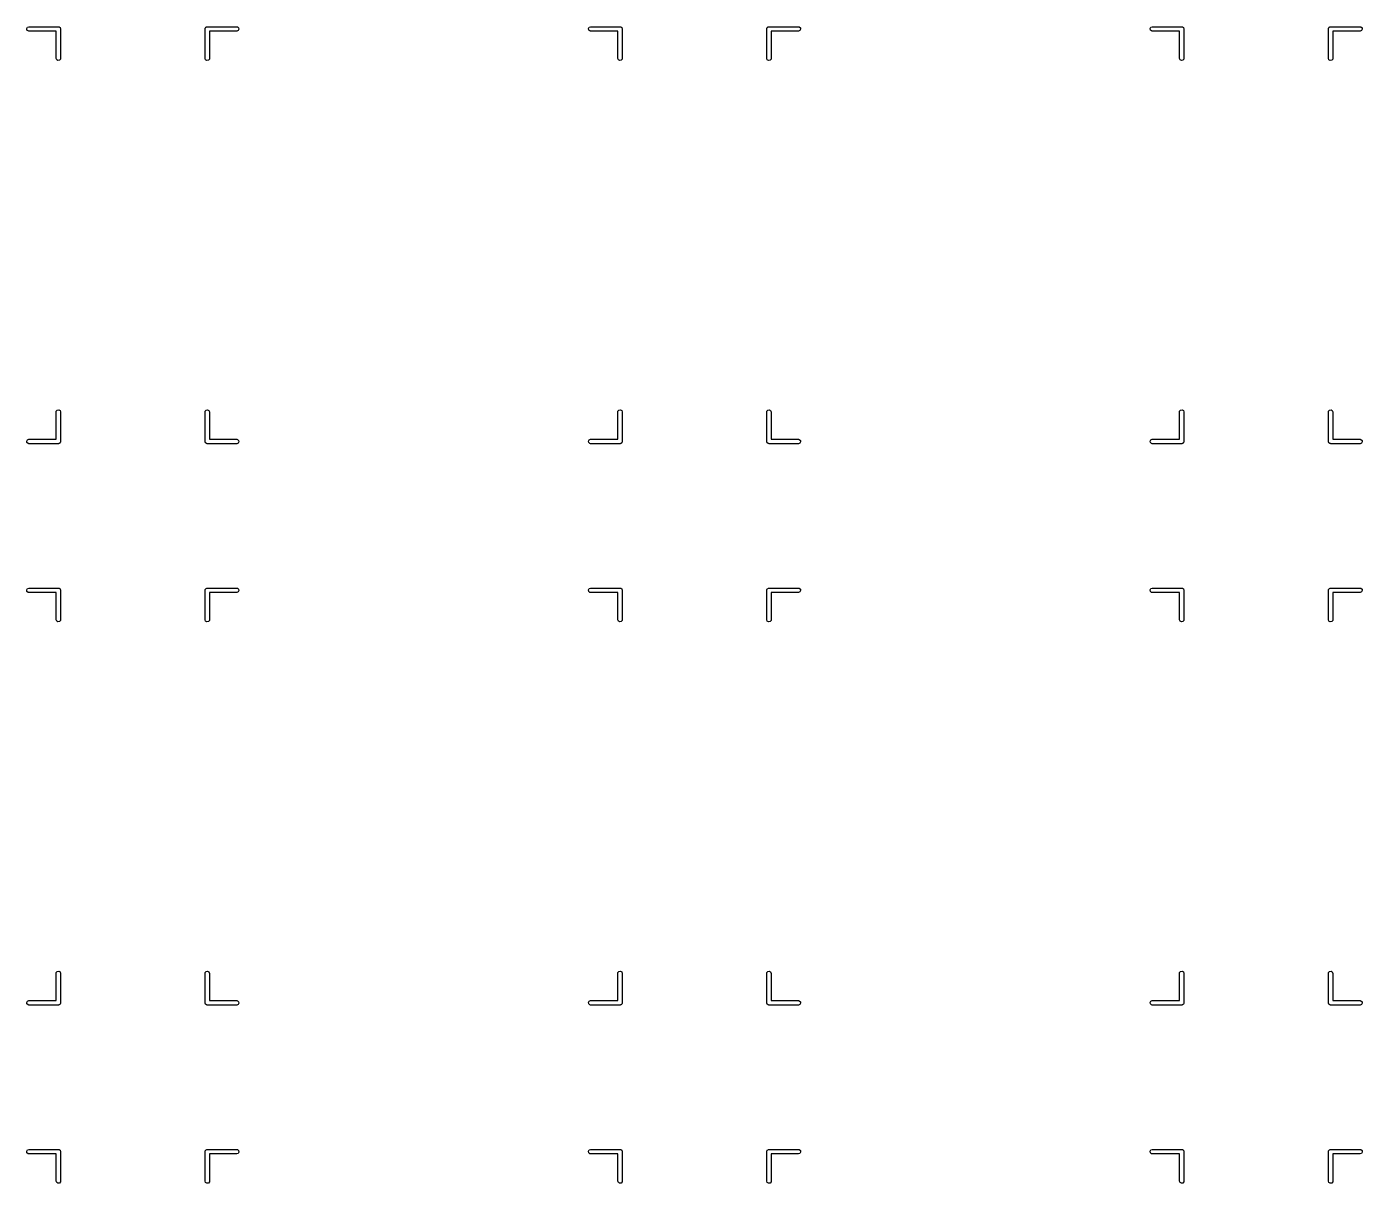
# Model space of a CAD drawing. Extents: x 32 to 256, y -138 to -27.
# Drawn here: x 92.84 to 138.14, y -66.7 to -27.45 of the extents above; entities that cross this region are included whole.
import ezdxf

# ---------------------------------------------------------------- set-up
doc = ezdxf.new("R2010")
doc.units = 0
doc.layers.add('BLACK', color=7, linetype='CONTINUOUS')

msp = doc.modelspace()

# ---------------------------------------------------------------- linework, layer by layer
at = {"layer": 'BLACK', "linetype": 'CONTINUOUS'}
for p, q in [((92.8386, -27.512), (92.8643, -27.4675)), ((92.8475, -27.5625), (92.8386, -27.512)), ((92.8868, -27.5955), (92.8475, -27.5625)), ((92.8643, -27.4675), (92.9125, -27.45)), ((92.9125, -27.6), (92.8868, -27.5955)), ((92.9125, -27.45), (93.9125, -27.45)), ((93.8375, -27.6), (92.9125, -27.6)), ((93.8375, -28.525), (93.8375, -27.6)), ((93.9125, -27.45), (93.9222, -27.4517)), ((93.9222, -27.4517), (93.9255, -27.4511)), ((93.9255, -27.4511), (93.9284, -27.4528)), ((93.9284, -27.4528), (93.9382, -27.4545)), ((93.9382, -27.4545), (93.9531, -27.467)), ((93.9531, -27.467), (93.97, -27.4768)), ((93.97, -27.4768), (93.9723, -27.4831)), ((93.9723, -27.4831), (93.9775, -27.4875)), ((93.9775, -27.4875), (93.9808, -27.5067)), ((93.9808, -27.5067), (93.9875, -27.525)), ((93.9875, -27.525), (93.9875, -28.525)), ((98.8875, -27.525), (98.8892, -27.5153)), ((98.8875, -28.525), (98.8875, -27.525)), ((98.8886, -27.512), (98.8903, -27.5091)), ((98.8892, -27.5153), (98.8886, -27.512)), ((98.8903, -27.5091), (98.892, -27.4993)), ((98.892, -27.4993), (98.9045, -27.4844)), ((98.9045, -27.4844), (98.9143, -27.4675)), ((98.9143, -27.4675), (98.9206, -27.4652)), ((98.9206, -27.4652), (98.925, -27.46)), ((98.925, -27.46), (98.9442, -27.4567)), ((98.9442, -27.4567), (98.9625, -27.45)), ((98.9625, -27.45), (99.9625, -27.45)), ((99.9625, -27.6), (99.0375, -27.6)), ((99.0375, -27.6), (99.0375, -28.525)), ((99.9625, -27.45), (99.9882, -27.4545)), ((100.011, -27.5825), (99.9625, -27.6)), ((99.9882, -27.4545), (100.027, -27.4875)), ((100.036, -27.538), (100.011, -27.5825)), ((100.027, -27.4875), (100.036, -27.538)), ((111.889, -27.512), (111.914, -27.4675)), ((111.898, -27.5625), (111.889, -27.512)), ((111.937, -27.5955), (111.898, -27.5625)), ((111.914, -27.4675), (111.962, -27.45)), ((111.962, -27.6), (111.937, -27.5955)), ((111.962, -27.45), (112.962, -27.45)), ((112.887, -27.6), (111.962, -27.6)), ((112.887, -28.525), (112.887, -27.6)), ((112.962, -27.45), (112.972, -27.4517)), ((112.972, -27.4517), (112.976, -27.4511)), ((112.976, -27.4511), (112.978, -27.4528)), ((112.978, -27.4528), (112.988, -27.4545)), ((112.988, -27.4545), (113.003, -27.467)), ((113.003, -27.467), (113.02, -27.4768)), ((113.02, -27.4768), (113.022, -27.4831)), ((113.022, -27.4831), (113.027, -27.4875)), ((113.027, -27.4875), (113.031, -27.5067)), ((113.031, -27.5067), (113.037, -27.525)), ((113.037, -27.525), (113.037, -28.525)), ((117.938, -27.525), (117.939, -27.5153)), ((117.938, -28.525), (117.938, -27.525)), ((117.939, -27.512), (117.94, -27.5091)), ((117.939, -27.5153), (117.939, -27.512)), ((117.94, -27.5091), (117.942, -27.4993)), ((117.942, -27.4993), (117.955, -27.4844)), ((117.955, -27.4844), (117.964, -27.4675)), ((117.964, -27.4675), (117.971, -27.4652)), ((117.971, -27.4652), (117.975, -27.46)), ((117.975, -27.46), (117.994, -27.4567)), ((117.994, -27.4567), (118.012, -27.45)), ((118.012, -27.45), (119.012, -27.45)), ((119.012, -27.6), (118.087, -27.6)), ((118.087, -27.6), (118.087, -28.525)), ((119.012, -27.45), (119.038, -27.4545)), ((119.061, -27.5825), (119.012, -27.6)), ((119.038, -27.4545), (119.077, -27.4875)), ((119.086, -27.538), (119.061, -27.5825)), ((119.077, -27.4875), (119.086, -27.538)), ((130.939, -27.512), (130.964, -27.4675)), ((130.948, -27.5625), (130.939, -27.512)), ((130.987, -27.5955), (130.948, -27.5625)), ((130.964, -27.4675), (131.012, -27.45)), ((131.012, -27.6), (130.987, -27.5955)), ((131.012, -27.45), (132.012, -27.45)), ((131.938, -27.6), (131.012, -27.6)), ((131.938, -28.525), (131.938, -27.6)), ((132.012, -27.45), (132.022, -27.4517)), ((132.022, -27.4517), (132.026, -27.4511)), ((132.026, -27.4511), (132.028, -27.4528)), ((132.028, -27.4528), (132.038, -27.4545)), ((132.038, -27.4545), (132.053, -27.467)), ((132.053, -27.467), (132.07, -27.4768)), ((132.07, -27.4768), (132.072, -27.4831)), ((132.072, -27.4831), (132.077, -27.4875)), ((132.077, -27.4875), (132.081, -27.5067)), ((132.081, -27.5067), (132.088, -27.525)), ((132.088, -27.525), (132.088, -28.525)), ((136.987, -27.525), (136.989, -27.5153)), ((136.987, -28.525), (136.987, -27.525)), ((136.989, -27.512), (136.99, -27.5091)), ((136.989, -27.5153), (136.989, -27.512)), ((136.99, -27.5091), (136.992, -27.4993)), ((136.992, -27.4993), (137.005, -27.4844)), ((137.005, -27.4844), (137.014, -27.4675)), ((137.014, -27.4675), (137.021, -27.4652)), ((137.021, -27.4652), (137.025, -27.46)), ((137.025, -27.46), (137.044, -27.4567)), ((137.044, -27.4567), (137.062, -27.45)), ((137.062, -27.45), (138.062, -27.45)), ((138.062, -27.6), (137.137, -27.6)), ((137.137, -27.6), (137.137, -28.525)), ((138.062, -27.45), (138.088, -27.4545)), ((138.111, -27.5825), (138.062, -27.6)), ((138.088, -27.4545), (138.127, -27.4875)), ((138.136, -27.538), (138.111, -27.5825)), ((138.127, -27.4875), (138.136, -27.538)), ((93.855, -28.5732), (93.8375, -28.525)), ((93.9875, -28.525), (93.983, -28.5507)), ((98.905, -28.5732), (98.8875, -28.525)), ((99.0375, -28.525), (99.033, -28.5507)), ((112.905, -28.5732), (112.887, -28.525)), ((113.037, -28.525), (113.033, -28.5507)), ((117.955, -28.5732), (117.938, -28.525)), ((118.087, -28.525), (118.083, -28.5507)), ((131.955, -28.5732), (131.938, -28.525)), ((132.088, -28.525), (132.083, -28.5507)), ((137.005, -28.5732), (136.987, -28.525)), ((137.137, -28.525), (137.133, -28.5507)), ((93.8995, -28.5989), (93.855, -28.5732)), ((93.95, -28.59), (93.8995, -28.5989)), ((93.983, -28.5507), (93.95, -28.59)), ((98.9495, -28.5989), (98.905, -28.5732)), ((99, -28.59), (98.9495, -28.5989)), ((99.033, -28.5507), (99, -28.59)), ((112.949, -28.5989), (112.905, -28.5732)), ((113, -28.59), (112.949, -28.5989)), ((113.033, -28.5507), (113, -28.59)), ((117.999, -28.5989), (117.955, -28.5732)), ((118.05, -28.59), (117.999, -28.5989)), ((118.083, -28.5507), (118.05, -28.59)), ((131.999, -28.5989), (131.955, -28.5732)), ((132.05, -28.59), (131.999, -28.5989)), ((132.083, -28.5507), (132.05, -28.59)), ((137.049, -28.5989), (137.005, -28.5732)), ((137.1, -28.59), (137.049, -28.5989)), ((137.133, -28.5507), (137.1, -28.59)), ((93.8375, -40.525), (93.842, -40.4993)), ((93.8375, -41.45), (93.8375, -40.525)), ((93.842, -40.4993), (93.875, -40.46)), ((93.875, -40.46), (93.9255, -40.4511)), ((93.9255, -40.4511), (93.97, -40.4768)), ((93.97, -40.4768), (93.9875, -40.525)), ((93.9875, -40.525), (93.9875, -41.525)), ((98.8875, -40.525), (98.892, -40.4993)), ((98.8875, -41.525), (98.8875, -40.525)), ((98.892, -40.4993), (98.925, -40.46)), ((98.925, -40.46), (98.9755, -40.4511)), ((98.9755, -40.4511), (99.02, -40.4768)), ((99.02, -40.4768), (99.0375, -40.525)), ((99.0375, -40.525), (99.0375, -41.45)), ((112.887, -40.525), (112.892, -40.4993)), ((112.887, -41.45), (112.887, -40.525)), ((112.892, -40.4993), (112.925, -40.46)), ((112.925, -40.46), (112.976, -40.4511)), ((112.976, -40.4511), (113.02, -40.4768)), ((113.02, -40.4768), (113.037, -40.525)), ((113.037, -40.525), (113.037, -41.525)), ((117.938, -40.525), (117.942, -40.4993)), ((117.938, -41.525), (117.938, -40.525)), ((117.942, -40.4993), (117.975, -40.46)), ((117.975, -40.46), (118.026, -40.4511)), ((118.026, -40.4511), (118.07, -40.4768)), ((118.07, -40.4768), (118.087, -40.525)), ((118.087, -40.525), (118.087, -41.45)), ((131.938, -40.525), (131.942, -40.4993)), ((131.938, -41.45), (131.938, -40.525)), ((131.942, -40.4993), (131.975, -40.46)), ((131.975, -40.46), (132.026, -40.4511)), ((132.026, -40.4511), (132.07, -40.4768)), ((132.07, -40.4768), (132.088, -40.525)), ((132.088, -40.525), (132.088, -41.525)), ((136.987, -40.525), (136.992, -40.4993)), ((136.987, -41.525), (136.987, -40.525)), ((136.992, -40.4993), (137.025, -40.46)), ((137.025, -40.46), (137.076, -40.4511)), ((137.076, -40.4511), (137.12, -40.4768)), ((137.12, -40.4768), (137.137, -40.525)), ((137.137, -40.525), (137.137, -41.45)), ((92.8386, -41.512), (92.8643, -41.4675)), ((92.8475, -41.5625), (92.8386, -41.512)), ((92.8868, -41.5955), (92.8475, -41.5625)), ((92.8643, -41.4675), (92.9125, -41.45)), ((92.9125, -41.6), (92.8868, -41.5955)), ((92.9125, -41.45), (93.8375, -41.45)), ((93.9125, -41.6), (92.9125, -41.6)), ((93.9308, -41.5933), (93.9125, -41.6)), ((93.95, -41.59), (93.9308, -41.5933)), ((93.9543, -41.5848), (93.95, -41.59)), ((93.9607, -41.5825), (93.9543, -41.5848)), ((93.9705, -41.5656), (93.9607, -41.5825)), ((93.983, -41.5507), (93.9705, -41.5656)), ((93.9847, -41.5409), (93.983, -41.5507)), ((93.9864, -41.538), (93.9847, -41.5409)), ((93.9875, -41.525), (93.9858, -41.5347)), ((93.9858, -41.5347), (93.9864, -41.538)), ((98.8942, -41.5433), (98.8875, -41.525)), ((98.8975, -41.5625), (98.8942, -41.5433)), ((98.9027, -41.5668), (98.8975, -41.5625)), ((98.905, -41.5732), (98.9027, -41.5668)), ((98.9219, -41.583), (98.905, -41.5732)), ((98.9368, -41.5955), (98.9219, -41.583)), ((98.9466, -41.5972), (98.9368, -41.5955)), ((98.9495, -41.5989), (98.9466, -41.5972)), ((98.9528, -41.5983), (98.9495, -41.5989)), ((98.9625, -41.6), (98.9528, -41.5983)), ((99.9625, -41.6), (98.9625, -41.6)), ((99.0375, -41.45), (99.9625, -41.45)), ((99.9625, -41.45), (99.9882, -41.4545)), ((100.011, -41.5825), (99.9625, -41.6)), ((99.9882, -41.4545), (100.027, -41.4875)), ((100.036, -41.538), (100.011, -41.5825)), ((100.027, -41.4875), (100.036, -41.538)), ((111.889, -41.512), (111.914, -41.4675)), ((111.898, -41.5625), (111.889, -41.512)), ((111.937, -41.5955), (111.898, -41.5625)), ((111.914, -41.4675), (111.962, -41.45)), ((111.962, -41.6), (111.937, -41.5955)), ((111.962, -41.45), (112.887, -41.45)), ((112.962, -41.6), (111.962, -41.6)), ((112.981, -41.5933), (112.962, -41.6)), ((113, -41.59), (112.981, -41.5933)), ((113.004, -41.5848), (113, -41.59)), ((113.011, -41.5825), (113.004, -41.5848)), ((113.02, -41.5656), (113.011, -41.5825)), ((113.033, -41.5507), (113.02, -41.5656)), ((113.035, -41.5409), (113.033, -41.5507)), ((113.036, -41.538), (113.035, -41.5409)), ((113.037, -41.525), (113.036, -41.5347)), ((113.036, -41.5347), (113.036, -41.538)), ((117.944, -41.5433), (117.938, -41.525)), ((117.948, -41.5625), (117.944, -41.5433)), ((117.953, -41.5668), (117.948, -41.5625)), ((117.955, -41.5732), (117.953, -41.5668)), ((117.972, -41.583), (117.955, -41.5732)), ((117.987, -41.5955), (117.972, -41.583)), ((117.997, -41.5972), (117.987, -41.5955)), ((117.999, -41.5989), (117.997, -41.5972)), ((118.003, -41.5983), (117.999, -41.5989)), ((118.012, -41.6), (118.003, -41.5983)), ((119.012, -41.6), (118.012, -41.6)), ((118.087, -41.45), (119.012, -41.45)), ((119.012, -41.45), (119.038, -41.4545)), ((119.061, -41.5825), (119.012, -41.6)), ((119.038, -41.4545), (119.077, -41.4875)), ((119.086, -41.538), (119.061, -41.5825)), ((119.077, -41.4875), (119.086, -41.538)), ((130.939, -41.512), (130.964, -41.4675)), ((130.948, -41.5625), (130.939, -41.512)), ((130.987, -41.5955), (130.948, -41.5625)), ((130.964, -41.4675), (131.012, -41.45)), ((131.012, -41.6), (130.987, -41.5955)), ((131.012, -41.45), (131.938, -41.45)), ((132.012, -41.6), (131.012, -41.6)), ((132.031, -41.5933), (132.012, -41.6)), ((132.05, -41.59), (132.031, -41.5933)), ((132.054, -41.5848), (132.05, -41.59)), ((132.061, -41.5825), (132.054, -41.5848)), ((132.07, -41.5656), (132.061, -41.5825)), ((132.083, -41.5507), (132.07, -41.5656)), ((132.085, -41.5409), (132.083, -41.5507)), ((132.086, -41.538), (132.085, -41.5409)), ((132.088, -41.525), (132.086, -41.5347)), ((132.086, -41.5347), (132.086, -41.538)), ((136.994, -41.5433), (136.987, -41.525)), ((136.998, -41.5625), (136.994, -41.5433)), ((137.003, -41.5668), (136.998, -41.5625)), ((137.005, -41.5732), (137.003, -41.5668)), ((137.022, -41.583), (137.005, -41.5732)), ((137.037, -41.5955), (137.022, -41.583)), ((137.047, -41.5972), (137.037, -41.5955)), ((137.049, -41.5989), (137.047, -41.5972)), ((137.053, -41.5983), (137.049, -41.5989)), ((137.062, -41.6), (137.053, -41.5983)), ((138.062, -41.6), (137.062, -41.6)), ((137.137, -41.45), (138.062, -41.45)), ((138.062, -41.45), (138.088, -41.4545)), ((138.111, -41.5825), (138.062, -41.6)), ((138.088, -41.4545), (138.127, -41.4875)), ((138.136, -41.538), (138.111, -41.5825)), ((138.127, -41.4875), (138.136, -41.538)), ((92.8386, -46.562), (92.8643, -46.5175)), ((92.8475, -46.6125), (92.8386, -46.562)), ((92.8868, -46.6455), (92.8475, -46.6125)), ((92.8643, -46.5175), (92.9125, -46.5)), ((92.9125, -46.65), (92.8868, -46.6455)), ((92.9125, -46.5), (93.9125, -46.5)), ((93.8375, -46.65), (92.9125, -46.65)), ((93.8375, -47.575), (93.8375, -46.65)), ((93.9125, -46.5), (93.9222, -46.5017)), ((93.9222, -46.5017), (93.9255, -46.5011)), ((93.9255, -46.5011), (93.9284, -46.5028)), ((93.9284, -46.5028), (93.9382, -46.5045)), ((93.9382, -46.5045), (93.9531, -46.517)), ((93.9531, -46.517), (93.97, -46.5268)), ((93.97, -46.5268), (93.9723, -46.5331)), ((93.9723, -46.5331), (93.9775, -46.5375)), ((93.9775, -46.5375), (93.9808, -46.5567)), ((93.9808, -46.5567), (93.9875, -46.575)), ((93.9875, -46.575), (93.9875, -47.575)), ((98.8875, -46.575), (98.8892, -46.5653)), ((98.8875, -47.575), (98.8875, -46.575)), ((98.8886, -46.562), (98.8903, -46.5591)), ((98.8892, -46.5653), (98.8886, -46.562)), ((98.8903, -46.5591), (98.892, -46.5493)), ((98.892, -46.5493), (98.9045, -46.5344)), ((98.9045, -46.5344), (98.9143, -46.5175)), ((98.9143, -46.5175), (98.9206, -46.5152)), ((98.9206, -46.5152), (98.925, -46.51)), ((98.925, -46.51), (98.9442, -46.5067)), ((98.9442, -46.5067), (98.9625, -46.5)), ((98.9625, -46.5), (99.9625, -46.5)), ((99.9625, -46.65), (99.0375, -46.65)), ((99.0375, -46.65), (99.0375, -47.575)), ((99.9625, -46.5), (99.9882, -46.5045)), ((100.011, -46.6325), (99.9625, -46.65)), ((99.9882, -46.5045), (100.027, -46.5375)), ((100.036, -46.588), (100.011, -46.6325)), ((100.027, -46.5375), (100.036, -46.588)), ((111.889, -46.562), (111.914, -46.5175)), ((111.898, -46.6125), (111.889, -46.562)), ((111.937, -46.6455), (111.898, -46.6125)), ((111.914, -46.5175), (111.962, -46.5)), ((111.962, -46.65), (111.937, -46.6455)), ((111.962, -46.5), (112.962, -46.5)), ((112.887, -46.65), (111.962, -46.65)), ((112.887, -47.575), (112.887, -46.65)), ((112.962, -46.5), (112.972, -46.5017)), ((112.972, -46.5017), (112.976, -46.5011)), ((112.976, -46.5011), (112.978, -46.5028)), ((112.978, -46.5028), (112.988, -46.5045)), ((112.988, -46.5045), (113.003, -46.517)), ((113.003, -46.517), (113.02, -46.5268)), ((113.02, -46.5268), (113.022, -46.5331)), ((113.022, -46.5331), (113.027, -46.5375)), ((113.027, -46.5375), (113.031, -46.5567)), ((113.031, -46.5567), (113.037, -46.575)), ((113.037, -46.575), (113.037, -47.575)), ((117.938, -46.575), (117.939, -46.5653)), ((117.938, -47.575), (117.938, -46.575)), ((117.939, -46.562), (117.94, -46.5591)), ((117.939, -46.5653), (117.939, -46.562)), ((117.94, -46.5591), (117.942, -46.5493)), ((117.942, -46.5493), (117.955, -46.5344)), ((117.955, -46.5344), (117.964, -46.5175)), ((117.964, -46.5175), (117.971, -46.5152)), ((117.971, -46.5152), (117.975, -46.51)), ((117.975, -46.51), (117.994, -46.5067)), ((117.994, -46.5067), (118.012, -46.5)), ((118.012, -46.5), (119.012, -46.5)), ((119.012, -46.65), (118.087, -46.65)), ((118.087, -46.65), (118.087, -47.575)), ((119.012, -46.5), (119.038, -46.5045)), ((119.061, -46.6325), (119.012, -46.65)), ((119.038, -46.5045), (119.077, -46.5375)), ((119.086, -46.588), (119.061, -46.6325)), ((119.077, -46.5375), (119.086, -46.588)), ((130.939, -46.562), (130.964, -46.5175)), ((130.948, -46.6125), (130.939, -46.562)), ((130.987, -46.6455), (130.948, -46.6125)), ((130.964, -46.5175), (131.012, -46.5)), ((131.012, -46.65), (130.987, -46.6455)), ((131.012, -46.5), (132.012, -46.5)), ((131.938, -46.65), (131.012, -46.65)), ((131.938, -47.575), (131.938, -46.65)), ((132.012, -46.5), (132.022, -46.5017)), ((132.022, -46.5017), (132.026, -46.5011)), ((132.026, -46.5011), (132.028, -46.5028)), ((132.028, -46.5028), (132.038, -46.5045)), ((132.038, -46.5045), (132.053, -46.517)), ((132.053, -46.517), (132.07, -46.5268)), ((132.07, -46.5268), (132.072, -46.5331)), ((132.072, -46.5331), (132.077, -46.5375)), ((132.077, -46.5375), (132.081, -46.5567)), ((132.081, -46.5567), (132.088, -46.575)), ((132.088, -46.575), (132.088, -47.575)), ((136.987, -46.575), (136.989, -46.5653)), ((136.987, -47.575), (136.987, -46.575)), ((136.989, -46.562), (136.99, -46.5591)), ((136.989, -46.5653), (136.989, -46.562)), ((136.99, -46.5591), (136.992, -46.5493)), ((136.992, -46.5493), (137.005, -46.5344)), ((137.005, -46.5344), (137.014, -46.5175)), ((137.014, -46.5175), (137.021, -46.5152)), ((137.021, -46.5152), (137.025, -46.51)), ((137.025, -46.51), (137.044, -46.5067)), ((137.044, -46.5067), (137.062, -46.5)), ((137.062, -46.5), (138.062, -46.5)), ((138.062, -46.65), (137.137, -46.65)), ((137.137, -46.65), (137.137, -47.575)), ((138.062, -46.5), (138.088, -46.5045)), ((138.111, -46.6325), (138.062, -46.65)), ((138.088, -46.5045), (138.127, -46.5375)), ((138.136, -46.588), (138.111, -46.6325)), ((138.127, -46.5375), (138.136, -46.588)), ((93.855, -47.6232), (93.8375, -47.575)), ((93.8995, -47.6489), (93.855, -47.6232)), ((93.95, -47.64), (93.8995, -47.6489)), ((93.983, -47.6007), (93.95, -47.64)), ((93.9875, -47.575), (93.983, -47.6007)), ((98.905, -47.6232), (98.8875, -47.575)), ((98.9495, -47.6489), (98.905, -47.6232)), ((99, -47.64), (98.9495, -47.6489)), ((99.033, -47.6007), (99, -47.64)), ((99.0375, -47.575), (99.033, -47.6007)), ((112.905, -47.6232), (112.887, -47.575)), ((112.949, -47.6489), (112.905, -47.6232)), ((113, -47.64), (112.949, -47.6489)), ((113.033, -47.6007), (113, -47.64)), ((113.037, -47.575), (113.033, -47.6007)), ((117.955, -47.6232), (117.938, -47.575)), ((117.999, -47.6489), (117.955, -47.6232)), ((118.05, -47.64), (117.999, -47.6489)), ((118.083, -47.6007), (118.05, -47.64)), ((118.087, -47.575), (118.083, -47.6007)), ((131.955, -47.6232), (131.938, -47.575)), ((131.999, -47.6489), (131.955, -47.6232)), ((132.05, -47.64), (131.999, -47.6489)), ((132.083, -47.6007), (132.05, -47.64)), ((132.088, -47.575), (132.083, -47.6007)), ((137.005, -47.6232), (136.987, -47.575)), ((137.049, -47.6489), (137.005, -47.6232)), ((137.1, -47.64), (137.049, -47.6489)), ((137.133, -47.6007), (137.1, -47.64)), ((137.137, -47.575), (137.133, -47.6007)), ((93.8375, -59.575), (93.842, -59.5493)), ((93.8375, -60.5), (93.8375, -59.575)), ((93.842, -59.5493), (93.875, -59.51)), ((93.875, -59.51), (93.9255, -59.5011)), ((93.9255, -59.5011), (93.97, -59.5268)), ((93.97, -59.5268), (93.9875, -59.575)), ((93.9875, -59.575), (93.9875, -60.575)), ((98.8875, -59.575), (98.892, -59.5493)), ((98.8875, -60.575), (98.8875, -59.575)), ((98.892, -59.5493), (98.925, -59.51)), ((98.925, -59.51), (98.9755, -59.5011)), ((98.9755, -59.5011), (99.02, -59.5268)), ((99.02, -59.5268), (99.0375, -59.575)), ((99.0375, -59.575), (99.0375, -60.5)), ((112.887, -59.575), (112.892, -59.5493)), ((112.887, -60.5), (112.887, -59.575)), ((112.892, -59.5493), (112.925, -59.51)), ((112.925, -59.51), (112.976, -59.5011)), ((112.976, -59.5011), (113.02, -59.5268)), ((113.02, -59.5268), (113.037, -59.575)), ((113.037, -59.575), (113.037, -60.575)), ((117.938, -59.575), (117.942, -59.5493)), ((117.938, -60.575), (117.938, -59.575)), ((117.942, -59.5493), (117.975, -59.51)), ((117.975, -59.51), (118.026, -59.5011)), ((118.026, -59.5011), (118.07, -59.5268)), ((118.07, -59.5268), (118.087, -59.575)), ((118.087, -59.575), (118.087, -60.5)), ((131.938, -59.575), (131.942, -59.5493)), ((131.938, -60.5), (131.938, -59.575)), ((131.942, -59.5493), (131.975, -59.51)), ((131.975, -59.51), (132.026, -59.5011)), ((132.026, -59.5011), (132.07, -59.5268)), ((132.07, -59.5268), (132.088, -59.575)), ((132.088, -59.575), (132.088, -60.575)), ((136.987, -59.575), (136.992, -59.5493)), ((136.987, -60.575), (136.987, -59.575)), ((136.992, -59.5493), (137.025, -59.51)), ((137.025, -59.51), (137.076, -59.5011)), ((137.076, -59.5011), (137.12, -59.5268)), ((137.12, -59.5268), (137.137, -59.575)), ((137.137, -59.575), (137.137, -60.5)), ((92.8386, -60.562), (92.8643, -60.5175)), ((92.8475, -60.6125), (92.8386, -60.562)), ((92.8868, -60.6455), (92.8475, -60.6125)), ((92.8643, -60.5175), (92.9125, -60.5)), ((92.9125, -60.65), (92.8868, -60.6455)), ((92.9125, -60.5), (93.8375, -60.5)), ((93.9125, -60.65), (92.9125, -60.65)), ((93.9308, -60.6433), (93.9125, -60.65)), ((93.95, -60.64), (93.9308, -60.6433)), ((93.9543, -60.6348), (93.95, -60.64)), ((93.9607, -60.6325), (93.9543, -60.6348)), ((93.9705, -60.6156), (93.9607, -60.6325)), ((93.983, -60.6007), (93.9705, -60.6156)), ((93.9847, -60.5909), (93.983, -60.6007)), ((93.9864, -60.588), (93.9847, -60.5909)), ((93.9875, -60.575), (93.9858, -60.5847)), ((93.9858, -60.5847), (93.9864, -60.588)), ((98.8942, -60.5933), (98.8875, -60.575)), ((98.8975, -60.6125), (98.8942, -60.5933)), ((98.9027, -60.6168), (98.8975, -60.6125)), ((98.905, -60.6232), (98.9027, -60.6168)), ((98.9219, -60.633), (98.905, -60.6232)), ((98.9368, -60.6455), (98.9219, -60.633)), ((98.9466, -60.6472), (98.9368, -60.6455)), ((98.9495, -60.6489), (98.9466, -60.6472)), ((98.9528, -60.6483), (98.9495, -60.6489)), ((98.9625, -60.65), (98.9528, -60.6483)), ((99.9625, -60.65), (98.9625, -60.65)), ((99.0375, -60.5), (99.9625, -60.5)), ((99.9625, -60.5), (99.9882, -60.5045)), ((100.011, -60.6325), (99.9625, -60.65)), ((99.9882, -60.5045), (100.027, -60.5375)), ((100.036, -60.588), (100.011, -60.6325)), ((100.027, -60.5375), (100.036, -60.588)), ((111.889, -60.562), (111.914, -60.5175)), ((111.898, -60.6125), (111.889, -60.562)), ((111.937, -60.6455), (111.898, -60.6125)), ((111.914, -60.5175), (111.962, -60.5)), ((111.962, -60.65), (111.937, -60.6455)), ((111.962, -60.5), (112.887, -60.5)), ((112.962, -60.65), (111.962, -60.65)), ((112.981, -60.6433), (112.962, -60.65)), ((113, -60.64), (112.981, -60.6433)), ((113.004, -60.6348), (113, -60.64)), ((113.011, -60.6325), (113.004, -60.6348)), ((113.02, -60.6156), (113.011, -60.6325)), ((113.033, -60.6007), (113.02, -60.6156)), ((113.035, -60.5909), (113.033, -60.6007)), ((113.036, -60.588), (113.035, -60.5909)), ((113.037, -60.575), (113.036, -60.5847)), ((113.036, -60.5847), (113.036, -60.588)), ((117.944, -60.5933), (117.938, -60.575)), ((117.948, -60.6125), (117.944, -60.5933)), ((117.953, -60.6168), (117.948, -60.6125)), ((117.955, -60.6232), (117.953, -60.6168)), ((117.972, -60.633), (117.955, -60.6232)), ((117.987, -60.6455), (117.972, -60.633)), ((117.997, -60.6472), (117.987, -60.6455)), ((117.999, -60.6489), (117.997, -60.6472)), ((118.003, -60.6483), (117.999, -60.6489)), ((118.012, -60.65), (118.003, -60.6483)), ((119.012, -60.65), (118.012, -60.65)), ((118.087, -60.5), (119.012, -60.5)), ((119.012, -60.5), (119.038, -60.5045)), ((119.061, -60.6325), (119.012, -60.65)), ((119.038, -60.5045), (119.077, -60.5375)), ((119.086, -60.588), (119.061, -60.6325)), ((119.077, -60.5375), (119.086, -60.588)), ((130.939, -60.562), (130.964, -60.5175)), ((130.948, -60.6125), (130.939, -60.562)), ((130.987, -60.6455), (130.948, -60.6125)), ((130.964, -60.5175), (131.012, -60.5)), ((131.012, -60.65), (130.987, -60.6455)), ((131.012, -60.5), (131.938, -60.5)), ((132.012, -60.65), (131.012, -60.65)), ((132.031, -60.6433), (132.012, -60.65)), ((132.05, -60.64), (132.031, -60.6433)), ((132.054, -60.6348), (132.05, -60.64)), ((132.061, -60.6325), (132.054, -60.6348)), ((132.07, -60.6156), (132.061, -60.6325)), ((132.083, -60.6007), (132.07, -60.6156)), ((132.085, -60.5909), (132.083, -60.6007)), ((132.086, -60.588), (132.085, -60.5909)), ((132.088, -60.575), (132.086, -60.5847)), ((132.086, -60.5847), (132.086, -60.588)), ((136.994, -60.5933), (136.987, -60.575)), ((136.998, -60.6125), (136.994, -60.5933)), ((137.003, -60.6168), (136.998, -60.6125)), ((137.005, -60.6232), (137.003, -60.6168)), ((137.022, -60.633), (137.005, -60.6232)), ((137.037, -60.6455), (137.022, -60.633)), ((137.047, -60.6472), (137.037, -60.6455)), ((137.049, -60.6489), (137.047, -60.6472)), ((137.053, -60.6483), (137.049, -60.6489)), ((137.062, -60.65), (137.053, -60.6483)), ((138.062, -60.65), (137.062, -60.65)), ((137.137, -60.5), (138.062, -60.5)), ((138.062, -60.5), (138.088, -60.5045)), ((138.111, -60.6325), (138.062, -60.65)), ((138.088, -60.5045), (138.127, -60.5375)), ((138.136, -60.588), (138.111, -60.6325)), ((138.127, -60.5375), (138.136, -60.588)), ((92.8386, -65.612), (92.8643, -65.5675)), ((92.8475, -65.6625), (92.8386, -65.612)), ((92.8868, -65.6955), (92.8475, -65.6625)), ((92.8643, -65.5675), (92.9125, -65.55)), ((92.9125, -65.55), (93.9125, -65.55)), ((93.9125, -65.55), (93.9222, -65.5517)), ((93.9222, -65.5517), (93.9255, -65.5511)), ((93.9255, -65.5511), (93.9284, -65.5528)), ((93.9284, -65.5528), (93.9382, -65.5545)), ((93.9382, -65.5545), (93.9531, -65.567)), ((93.9531, -65.567), (93.97, -65.5768)), ((93.97, -65.5768), (93.9723, -65.5831)), ((93.9723, -65.5831), (93.9775, -65.5875)), ((93.9775, -65.5875), (93.9808, -65.6067)), ((93.9808, -65.6067), (93.9875, -65.625)), ((93.9875, -65.625), (93.9875, -66.625)), ((98.8875, -65.625), (98.8892, -65.6153)), ((98.8875, -66.625), (98.8875, -65.625)), ((98.8886, -65.612), (98.8903, -65.6091)), ((98.8892, -65.6153), (98.8886, -65.612)), ((98.8903, -65.6091), (98.892, -65.5993)), ((98.892, -65.5993), (98.9045, -65.5844)), ((98.9045, -65.5844), (98.9143, -65.5675)), ((98.9143, -65.5675), (98.9206, -65.5652)), ((98.9206, -65.5652), (98.925, -65.56)), ((98.925, -65.56), (98.9442, -65.5567)), ((98.9442, -65.5567), (98.9625, -65.55)), ((98.9625, -65.55), (99.9625, -65.55)), ((99.9625, -65.55), (99.9882, -65.5545)), ((99.9882, -65.5545), (100.027, -65.5875)), ((100.036, -65.638), (100.011, -65.6825)), ((100.027, -65.5875), (100.036, -65.638)), ((111.889, -65.612), (111.914, -65.5675)), ((111.898, -65.6625), (111.889, -65.612)), ((111.937, -65.6955), (111.898, -65.6625)), ((111.914, -65.5675), (111.962, -65.55)), ((111.962, -65.55), (112.962, -65.55)), ((112.962, -65.55), (112.972, -65.5517)), ((112.972, -65.5517), (112.976, -65.5511)), ((112.976, -65.5511), (112.978, -65.5528)), ((112.978, -65.5528), (112.988, -65.5545)), ((112.988, -65.5545), (113.003, -65.567)), ((113.003, -65.567), (113.02, -65.5768)), ((113.02, -65.5768), (113.022, -65.5831)), ((113.022, -65.5831), (113.027, -65.5875)), ((113.027, -65.5875), (113.031, -65.6067)), ((113.031, -65.6067), (113.037, -65.625)), ((113.037, -65.625), (113.037, -66.625)), ((117.938, -65.625), (117.939, -65.6153)), ((117.938, -66.625), (117.938, -65.625)), ((117.939, -65.612), (117.94, -65.6091)), ((117.939, -65.6153), (117.939, -65.612)), ((117.94, -65.6091), (117.942, -65.5993)), ((117.942, -65.5993), (117.955, -65.5844)), ((117.955, -65.5844), (117.964, -65.5675)), ((117.964, -65.5675), (117.971, -65.5652)), ((117.971, -65.5652), (117.975, -65.56)), ((117.975, -65.56), (117.994, -65.5567)), ((117.994, -65.5567), (118.012, -65.55)), ((118.012, -65.55), (119.012, -65.55)), ((119.012, -65.55), (119.038, -65.5545)), ((119.038, -65.5545), (119.077, -65.5875)), ((119.086, -65.638), (119.061, -65.6825)), ((119.077, -65.5875), (119.086, -65.638)), ((130.939, -65.612), (130.964, -65.5675)), ((130.948, -65.6625), (130.939, -65.612)), ((130.987, -65.6955), (130.948, -65.6625)), ((130.964, -65.5675), (131.012, -65.55)), ((131.012, -65.55), (132.012, -65.55)), ((132.012, -65.55), (132.022, -65.5517)), ((132.022, -65.5517), (132.026, -65.5511)), ((132.026, -65.5511), (132.028, -65.5528)), ((132.028, -65.5528), (132.038, -65.5545)), ((132.038, -65.5545), (132.053, -65.567)), ((132.053, -65.567), (132.07, -65.5768)), ((132.07, -65.5768), (132.072, -65.5831)), ((132.072, -65.5831), (132.077, -65.5875)), ((132.077, -65.5875), (132.081, -65.6067)), ((132.081, -65.6067), (132.088, -65.625)), ((132.088, -65.625), (132.088, -66.625)), ((136.987, -65.625), (136.989, -65.6153)), ((136.987, -66.625), (136.987, -65.625)), ((136.989, -65.612), (136.99, -65.6091)), ((136.989, -65.6153), (136.989, -65.612)), ((136.99, -65.6091), (136.992, -65.5993)), ((136.992, -65.5993), (137.005, -65.5844)), ((137.005, -65.5844), (137.014, -65.5675)), ((137.014, -65.5675), (137.021, -65.5652)), ((137.021, -65.5652), (137.025, -65.56)), ((137.025, -65.56), (137.044, -65.5567)), ((137.044, -65.5567), (137.062, -65.55)), ((137.062, -65.55), (138.062, -65.55)), ((138.062, -65.55), (138.088, -65.5545)), ((138.088, -65.5545), (138.127, -65.5875)), ((138.136, -65.638), (138.111, -65.6825)), ((138.127, -65.5875), (138.136, -65.638)), ((92.9125, -65.7), (92.8868, -65.6955)), ((93.8375, -65.7), (92.9125, -65.7)), ((93.8375, -66.625), (93.8375, -65.7)), ((99.9625, -65.7), (99.0375, -65.7)), ((99.0375, -65.7), (99.0375, -66.625)), ((100.011, -65.6825), (99.9625, -65.7)), ((111.962, -65.7), (111.937, -65.6955)), ((112.887, -65.7), (111.962, -65.7)), ((112.887, -66.625), (112.887, -65.7)), ((119.012, -65.7), (118.087, -65.7)), ((118.087, -65.7), (118.087, -66.625)), ((119.061, -65.6825), (119.012, -65.7)), ((131.012, -65.7), (130.987, -65.6955)), ((131.938, -65.7), (131.012, -65.7)), ((131.938, -66.625), (131.938, -65.7)), ((138.062, -65.7), (137.137, -65.7)), ((137.137, -65.7), (137.137, -66.625)), ((138.111, -65.6825), (138.062, -65.7)), ((93.855, -66.6732), (93.8375, -66.625)), ((93.8995, -66.6989), (93.855, -66.6732)), ((93.95, -66.69), (93.8995, -66.6989)), ((93.983, -66.6507), (93.95, -66.69)), ((93.9875, -66.625), (93.983, -66.6507)), ((98.905, -66.6732), (98.8875, -66.625)), ((98.9495, -66.6989), (98.905, -66.6732)), ((99, -66.69), (98.9495, -66.6989)), ((99.033, -66.6507), (99, -66.69)), ((99.0375, -66.625), (99.033, -66.6507)), ((112.905, -66.6732), (112.887, -66.625)), ((112.949, -66.6989), (112.905, -66.6732)), ((113, -66.69), (112.949, -66.6989)), ((113.033, -66.6507), (113, -66.69)), ((113.037, -66.625), (113.033, -66.6507)), ((117.955, -66.6732), (117.938, -66.625)), ((117.999, -66.6989), (117.955, -66.6732)), ((118.05, -66.69), (117.999, -66.6989)), ((118.083, -66.6507), (118.05, -66.69)), ((118.087, -66.625), (118.083, -66.6507)), ((131.955, -66.6732), (131.938, -66.625)), ((131.999, -66.6989), (131.955, -66.6732)), ((132.05, -66.69), (131.999, -66.6989)), ((132.083, -66.6507), (132.05, -66.69)), ((132.088, -66.625), (132.083, -66.6507)), ((137.005, -66.6732), (136.987, -66.625)), ((137.049, -66.6989), (137.005, -66.6732)), ((137.1, -66.69), (137.049, -66.6989)), ((137.133, -66.6507), (137.1, -66.69)), ((137.137, -66.625), (137.133, -66.6507))]:
    msp.add_line(p, q, dxfattribs=at)

doc.saveas('drawing.dxf')
